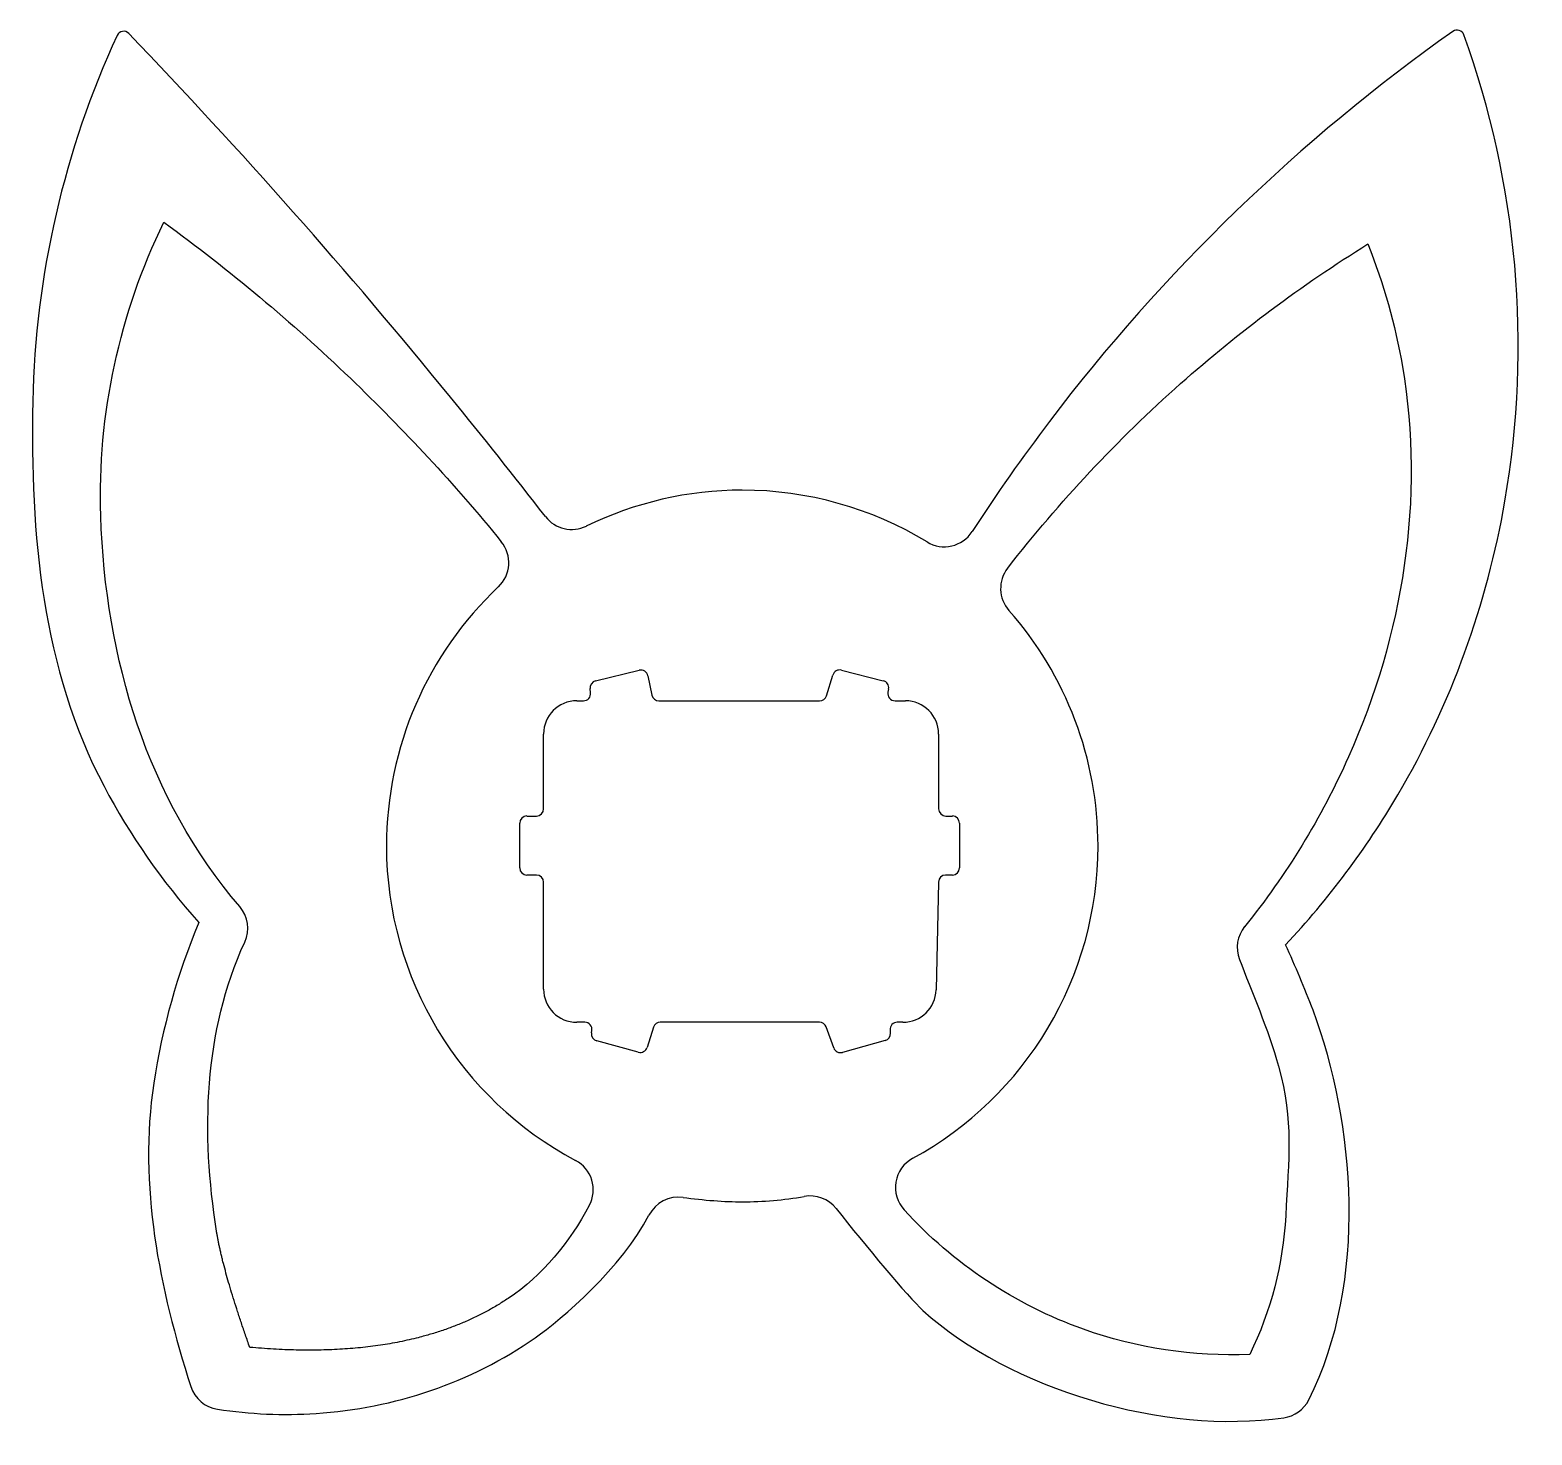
# Model space of a CAD drawing. Header units: inches. Extents: x 0 to 5.77, y -0.04 to 5.35.
import ezdxf

# ---------------------------------------------------------------- set-up
doc = ezdxf.new("R2010")
doc.units = ezdxf.units.IN
doc.header["$MEASUREMENT"] = 0

msp = doc.modelspace()

# ---------------------------------------------------------------- linework, layer by layer
at = {"color": 7, "linetype": 'Continuous', "lineweight": 25}
for p, q in [((2.1717, 2.8522), (2.3394, 2.8927)), ((3.1155, 2.8931), (3.2762, 2.8527)), ((2.3728, 2.8715), (2.388, 2.7976)), ((3.0582, 2.7951), (3.0825, 2.8744)), ((2.0997, 2.7756), (2.1253, 2.7756)), ((2.1527, 2.8063), (2.1508, 2.8222)), ((2.415, 2.7756), (3.0318, 2.7756)), ((3.2965, 2.821), (3.2942, 2.8082)), ((3.3213, 2.7756), (3.3611, 2.7756)), ((1.9721, 2.361), (1.9721, 2.648)), ((3.4887, 2.648), (3.4887, 2.361)), ((1.908, 2.3334), (1.9446, 2.3334)), ((3.5162, 2.3334), (3.5414, 2.3334)), ((1.8805, 2.1343), (1.8805, 2.3059)), ((3.569, 2.3059), (3.569, 2.1343)), ((1.9446, 2.1067), (1.908, 2.1067)), ((1.9721, 1.6692), (1.9721, 2.0792)), ((3.4881, 2.0798), (3.4788, 1.6664)), ((3.5414, 2.1067), (3.5156, 2.1067)), ((2.1305, 1.5417), (2.0997, 1.5417)), ((2.1564, 1.501), (2.1577, 1.51)), ((2.394, 1.5225), (2.3693, 1.4448)), ((2.6015, 1.5417), (2.4203, 1.5417)), ((3.0859, 1.4432), (3.0569, 1.5236)), ((3.3023, 1.5119), (3.3032, 1.5005)), ((3.3513, 1.5417), (3.3298, 1.5417)), ((2.3357, 1.4266), (2.1763, 1.4703)), ((3.2831, 1.4717), (3.1192, 1.426)), ((1.0986, 0.0402), (1.0986, 0.0402))]:
    msp.add_line(p, q, dxfattribs=at)
for centre, radius, start, end in [((0.3601, 5.3176), 0.0276, 43.80028, 155.20456), ((5.4787, 5.3224), 0.0276, 19.93859, 125.24532), ((2.0804, 3.5607), 0.1276, 217.77156, 295.98705), ((3.5104, 3.4945), 0.1276, 238.71104, 327.02252), ((1.7111, 3.3056), 0.1276, 313.26952, 39.2308), ((3.8543, 3.2066), 0.1276, 142.10006, 221.43963), ((2.3458, 2.866), 0.0276, 11.59611, 103.59608), ((3.1088, 2.8664), 0.0276, 75.90015, 162.95459), ((2.1782, 2.8254), 0.0276, 103.59608, 186.60801), ((3.2695, 2.826), 0.0276, 349.43248, 75.90015), ((2.0997, 2.648), 0.1276, 90, 180), ((2.1253, 2.8032), 0.0276, 270, 6.60801), ((2.415, 2.8032), 0.0276, 191.59611, 270), ((3.0318, 2.8032), 0.0276, 270, 342.95459), ((3.3213, 2.8032), 0.0276, 169.43248, 270), ((3.3611, 2.648), 0.1276, 0, 90), ((1.908, 2.3059), 0.0276, 90, 180), ((1.9446, 2.361), 0.0276, 270, 0), ((3.5162, 2.361), 0.0276, 180, 270), ((3.5414, 2.3059), 0.0276, 0, 90), ((1.908, 2.1343), 0.0276, 180, 270), ((3.5414, 2.1343), 0.0276, 270, 0), ((1.9446, 2.0792), 0.0276, 0, 90), ((3.5156, 2.0792), 0.0276, 90, 178.72073), ((0.7092, 1.9027), 0.1276, 335.27168, 40.74074), ((4.7626, 1.8286), 0.1276, 141.12659, 200.81896), ((2.0997, 1.6692), 0.1276, 180, 270), ((3.3513, 1.6692), 0.1276, 270, 358.72073), ((2.1305, 1.5141), 0.0276, 351.37181, 90), ((2.1836, 1.4969), 0.0276, 171.37181, 254.67064), ((2.4203, 1.5141), 0.0276, 90, 162.32392), ((3.031, 1.5142), 0.0276, 19.82797, 89.61324), ((3.2758, 1.4982), 0.0276, 285.554, 4.64815), ((3.3298, 1.5141), 0.0276, 90, 184.64815), ((2.343, 1.4532), 0.0276, 254.67064, 342.32392), ((3.1118, 1.4526), 0.0276, 199.82797, 285.554), ((2.0352, 0.8989), 0.1276, 331.83315, 62.08029), ((3.4504, 0.9075), 0.1276, 118.61465, 222.40591), ((2.4904, 0.7431), 0.1276, 82.1691, 152.97359), ((2.995, 0.7478), 0.1276, 38.42533, 100.0337), ((0.7398, 0.1827), 0.1276, 197.9485, 261.31701), ((4.7955, 0.15), 0.1276, 278.20361, 333.2144)]:
    msp.add_arc(centre, radius, start, end, dxfattribs=at)
for points, degree in [([(0.3351, 5.3291), (0.1321, 4.8898), (0.021, 4.4082), (0.0112, 3.9244)], 3), ([(1.615, 3.941), (1.2222, 4.4224), (0.8101, 4.8881), (0.38, 5.3366)], 3), ([(5.4628, 5.3449), (4.8741, 4.9289), (4.3497, 4.422), (3.9141, 3.8476)], 3), ([(5.6625, 3.542), (5.7663, 4.1388), (5.7112, 4.7624), (5.5046, 5.3318)], 3), ([(0.2722, 3.4856), (0.2597, 3.8734), (0.3438, 4.2639), (0.5148, 4.6121)], 3), ([(0.5148, 4.6121), (0.7663, 4.4288), (1.0056, 4.2287), (1.2304, 4.0134)], 3), ([(4.4176, 3.9929), (4.6415, 4.1915), (4.8823, 4.371), (5.1365, 4.529)], 3), ([(5.1365, 4.529), (5.1971, 4.3772), (5.2417, 4.2191), (5.2692, 4.058)], 3), ([(5.2692, 4.058), (5.3554, 3.5539), (5.2707, 3.027), (5.0621, 2.56)], 3), ([(1.2304, 4.0134), (1.4361, 3.8165), (1.6298, 3.6069), (1.8099, 3.3863)], 3), ([(3.7537, 3.285), (3.9527, 3.5406), (4.1752, 3.7779), (4.4176, 3.9929)], 3), ([(0.0112, 3.9244), (0.0008, 3.4163), (0.0472, 2.8967), (0.2848, 2.4475)], 3), ([(1.9796, 3.4826), (1.86, 3.6369), (1.7385, 3.7897), (1.615, 3.941)], 3), ([(3.9141, 3.8476), (3.8101, 3.7105), (3.7111, 3.5695), (3.6174, 3.4251)], 3), ([(2.7348, 3.5841), (2.527, 3.5841), (2.3223, 3.5367), (2.1363, 3.446)], 3), ([(3.4441, 3.3855), (3.231, 3.515), (2.9857, 3.5841), (2.7348, 3.5841)], 3), ([(5.2517, 2.4149), (5.4554, 2.7615), (5.5936, 3.1459), (5.6625, 3.542)], 3), ([(0.8058, 1.986), (0.4513, 2.3975), (0.2897, 2.9397), (0.2722, 3.4856)], 3), ([(1.7985, 3.2127), (1.5256, 2.9559), (1.369, 2.5965), (1.369, 2.2183)], 3), ([(4.1006, 2.2183), (4.1006, 2.5524), (3.9782, 2.8736), (3.7587, 3.1222)], 3), ([(5.0621, 2.56), (4.958, 2.3269), (4.8235, 2.1074), (4.6633, 1.9086)], 3), ([(0.2848, 2.4475), (0.3843, 2.2594), (0.5068, 2.0835), (0.6487, 1.9248)], 3), ([(4.8204, 1.8387), (4.985, 2.0139), (5.1299, 2.2076), (5.2517, 2.4149)], 3), ([(1.369, 2.2183), (1.369, 1.7096), (1.6512, 1.2468), (2.0949, 1.0116)], 3), ([(3.3893, 1.0195), (3.8241, 1.2567), (4.1006, 1.7147), (4.1006, 2.2183)], 3), ([(0.6487, 1.9248), (0.5662, 1.7271), (0.508, 1.5192), (0.4759, 1.3074)], 3), ([(0.7167, 0.7403), (0.6577, 1.1169), (0.667, 1.5063), (0.825, 1.8494)], 3), ([(4.9261, 1.5882), (4.8935, 1.6728), (4.8583, 1.7564), (4.8204, 1.8387)], 3), ([(4.6434, 1.7832), (4.6892, 1.6627), (4.7549, 1.513), (4.7933, 1.3728)], 3), ([(4.9094, 0.0925), (5.1398, 0.549), (5.0867, 1.1527), (4.9261, 1.5882)], 3), ([(3.0312, 1.5418), (2.8167, 1.5432), (2.8295, 1.5417), (2.6015, 1.5417)], 3), ([(4.7933, 1.3728), (4.8525, 1.1567), (4.8324, 1.023), (4.8209, 0.7992)], 3), ([(0.4759, 1.3074), (0.4166, 0.9177), (0.4966, 0.5195), (0.6185, 0.1434)], 3), ([(2.5078, 0.8695), (2.5845, 0.859), (2.6688, 0.8525), (2.7348, 0.8525)], 3), ([(2.7348, 0.8525), (2.8146, 0.8525), (2.8942, 0.8595), (2.9728, 0.8734)], 3), ([(2.1476, 0.8387), (2.0719, 0.6974), (1.9685, 0.5702), (1.8361, 0.4817)], 3), ([(3.0949, 0.8271), (3.2069, 0.6859), (3.3706, 0.4884), (3.4282, 0.436)], 3), ([(4.0444, 0.3634), (3.782, 0.4566), (3.5439, 0.616), (3.3562, 0.8215)], 3), ([(1.9403, 0.3308), (2.0391, 0.3997), (2.2757, 0.603), (2.3768, 0.8011)], 3), ([(4.8209, 0.7992), (4.8114, 0.6148), (4.7642, 0.4325), (4.683, 0.2667)], 3), ([(0.8443, 0.2939), (0.7408, 0.587), (0.7167, 0.7403)], 2), ([(1.8361, 0.4817), (1.47, 0.2368), (0.8443, 0.2939)], 2), ([(3.4282, 0.436), (3.7634, 0.1314), (4.3559, -0.0422), (4.8137, 0.0238)], 3), ([(4.683, 0.2667), (4.4666, 0.2578), (4.2485, 0.2908), (4.0444, 0.3634)], 3), ([(1.0986, 0.0402), (1.3985, 0.0598), (1.6938, 0.1589), (1.9403, 0.3308)], 3), ([(0.7206, 0.0566), (0.8455, 0.0375), (0.9725, 0.032), (1.0986, 0.0402)], 3)]:
    msp.add_open_spline(points, degree=degree, dxfattribs=at)

doc.saveas('drawing.dxf')
